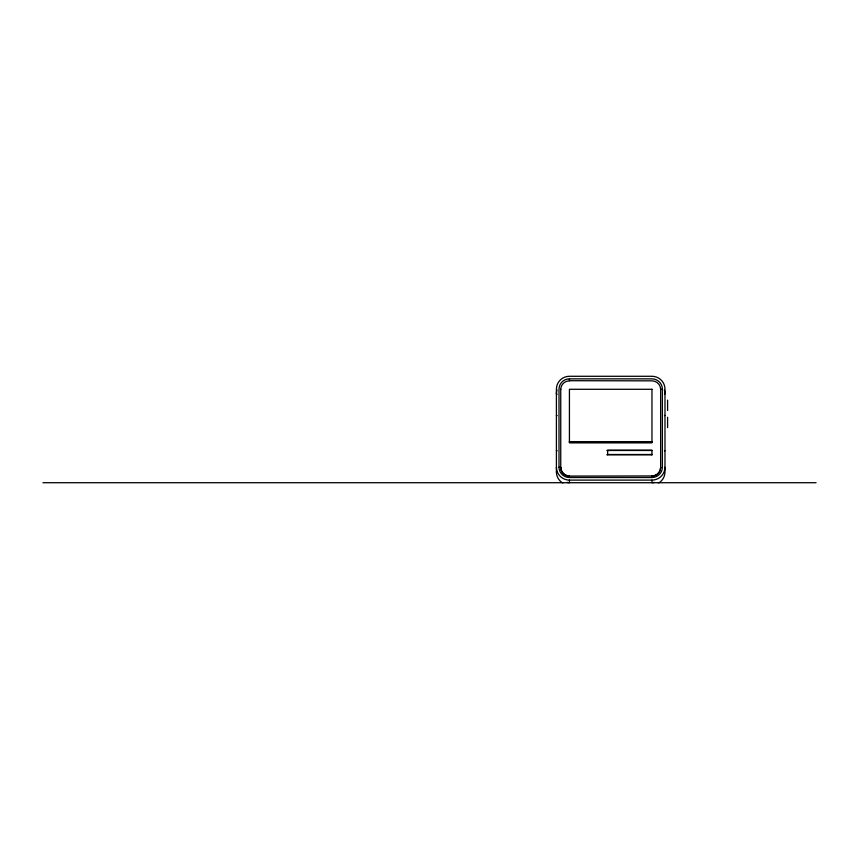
<?xml version="1.0" encoding="UTF-8"?>
<svg xmlns="http://www.w3.org/2000/svg" width="859" height="859" viewBox="0 0 859 859"><rect width="100%" height="100%" fill="white"/><g stroke="black" fill="none" stroke-linecap="round" stroke-linejoin="round"><path stroke-width="1.29" d="M664.963 415.412L664.447 415.606M664.963 450.588L664.447 450.782M659.175 482.694L659.615 482.404A13.025 12.874 0 0 0 664.984 471.988L664.984 389.159A13.025 12.874 0 0 0 651.96 376.285L569.431 376.285A13.025 12.874 0 0 0 556.407 389.159L556.407 471.988L557.169 472.278M664.447 394.163L664.984 393.916A13.025 12.874 0 0 0 664.351 389.932M662.375 389.159A10.426 10.297 0 0 0 651.96 378.862L569.431 378.862A10.426 10.297 0 0 0 559.005 389.159L559.005 467.232A10.426 10.297 0 0 0 569.431 477.529L651.96 477.529A10.426 10.297 0 0 0 662.375 467.232L662.375 389.159L660.646 389.428A8.687 8.579 0 0 0 651.96 380.848L569.431 380.709M562.677 482.694L563.354 482.694M658.037 482.694L658.713 482.694M569.431 441.633L651.96 441.633M569.431 441.762L651.96 441.762M569.431 442.138L651.96 442.17M569.431 442.546L651.96 442.546M606.787 450.481L651.96 450.481M607.657 454.497L651.96 454.497M606.787 454.765L651.96 454.765M559.005 467.232L560.744 467.5A8.687 8.579 0 0 0 569.431 476.079L651.96 475.95A8.687 8.579 0 0 0 660.646 467.371M556.407 467.232A13.025 12.874 0 0 0 569.431 480.106L651.96 480.106A13.025 12.874 0 0 0 664.984 467.232M42.95 482.715L816.05 482.715M557.169 394.206L556.407 393.916A13.025 12.874 0 0 1 557.04 389.932M557.169 415.649L556.407 415.359M557.169 450.825L556.407 450.535M562.216 482.694L561.775 482.404A13.025 12.874 0 0 1 556.407 471.988M667.593 400.101L667.593 410.505M667.593 417.259L667.593 427.664M660.646 389.288L660.646 467.779M651.96 454.905L651.96 450.213L607.657 450.213L607.657 454.765M651.96 475.95L651.96 477.529M651.96 480.106L651.96 482.694A10.426 10.297 0 0 0 654.386 482.404M569.431 378.862L569.431 380.848A8.687 8.579 0 0 0 560.744 389.428M569.431 476.079L569.431 475.95A8.687 8.579 0 0 1 560.744 467.371M569.431 480.106L569.431 482.694A10.426 10.297 0 0 1 567.004 482.404M560.744 389.288L560.744 467.779M660.646 467.5A8.687 8.579 0 0 1 651.96 476.079M651.96 389.288L569.431 389.288L569.431 442.686L651.96 442.686L651.96 389.288"/></g></svg>
